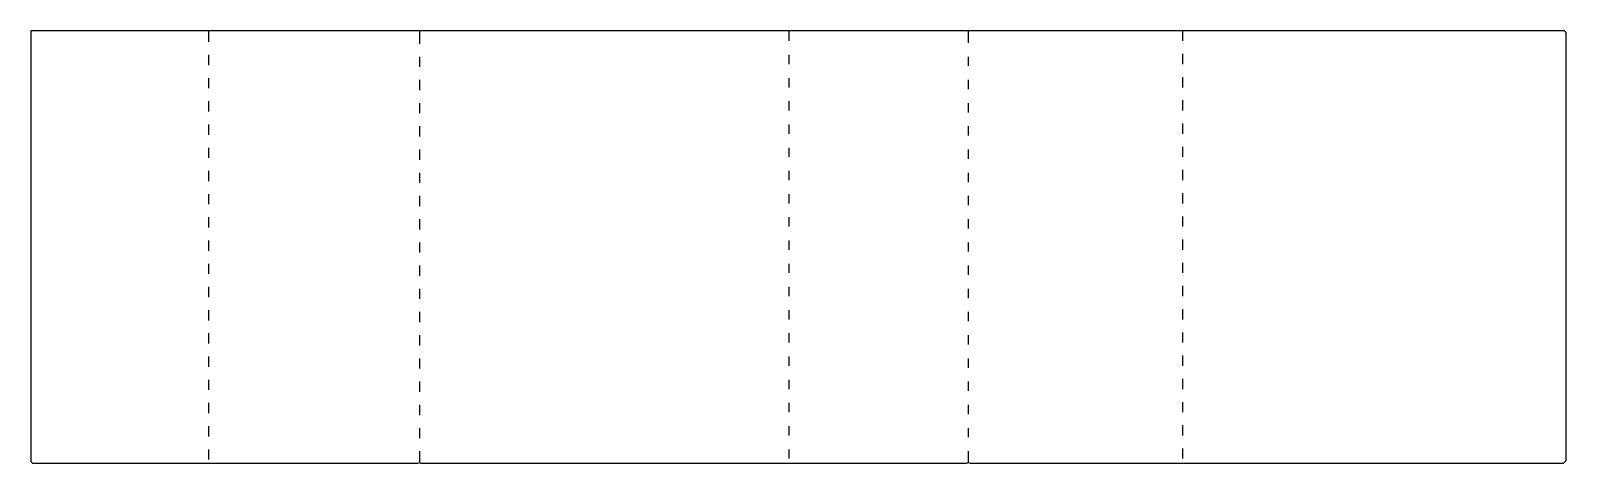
# Model space of a CAD drawing. Extents: x 85 to 1739, y 26 to 492.
import ezdxf

# ---------------------------------------------------------------- set-up
doc = ezdxf.new("R2010")
doc.units = 0
doc.layers.get('0').update_dxf_attribs({"linetype": 'CONTINUOUS'})

msp = doc.modelspace()

# ---------------------------------------------------------------- linework, layer by layer
at = {"color": 250, "linetype": 'CONTINUOUS'}
for points in [[(1095, 27), (1097, 26), (1736, 26), (1739, 29), (1739, 490), (1737, 492), (85, 492), (85, 28), (87, 26), (502, 26), (504, 27), (505, 26), (1093, 26), (1095, 27), (1095, 39)], [(504, 478), (504, 492)], [(902, 481), (902, 492)], [(1095, 479), (1095, 492)], [(1326, 481), (1326, 492)], [(504, 453), (504, 464)], [(902, 456), (902, 466)], [(1095, 454), (1095, 464)], [(1326, 456), (1326, 467)], [(504, 428), (504, 439)], [(902, 431), (902, 441)], [(1095, 429), (1095, 439)], [(1326, 431), (1326, 442)], [(504, 403), (504, 414)], [(902, 406), (902, 416)], [(1095, 404), (1095, 414)], [(1326, 406), (1326, 417)], [(504, 378), (504, 389)], [(902, 381), (902, 391)], [(1095, 379), (1095, 389)], [(1326, 381), (1326, 392)], [(504, 353), (504, 364)], [(902, 356), (902, 366)], [(1095, 354), (1095, 364)], [(1326, 356), (1326, 367)], [(504, 328), (504, 339)], [(902, 331), (902, 341)], [(1095, 329), (1095, 339)], [(1326, 331), (1326, 342)], [(902, 306), (902, 316)], [(1326, 306), (1326, 317)], [(504, 303), (504, 314)], [(1095, 304), (1095, 314)], [(504, 278), (504, 289)], [(902, 281), (902, 291)], [(1095, 279), (1095, 289)], [(1326, 281), (1326, 292)], [(902, 256), (902, 266)], [(1326, 256), (1326, 267)], [(504, 253), (504, 264)], [(1095, 254), (1095, 264)], [(504, 228), (504, 239)], [(902, 231), (902, 241)], [(1095, 229), (1095, 239)], [(1326, 231), (1326, 242)], [(902, 206), (902, 216)], [(1326, 206), (1326, 217)], [(504, 203), (504, 214)], [(1095, 204), (1095, 214)], [(504, 178), (504, 189)], [(902, 181), (902, 191)], [(1095, 179), (1095, 189)], [(1326, 181), (1326, 192)], [(902, 156), (902, 166)], [(1326, 156), (1326, 167)], [(504, 153), (504, 164)], [(1095, 154), (1095, 164)], [(504, 128), (504, 139)], [(902, 131), (902, 141)], [(1095, 129), (1095, 139)], [(1326, 131), (1326, 142)], [(902, 106), (902, 116)], [(1326, 106), (1326, 117)], [(504, 103), (504, 114)], [(1095, 104), (1095, 114)], [(504, 78), (504, 89)], [(902, 81), (902, 91)], [(1095, 79), (1095, 89)], [(1326, 81), (1326, 92)], [(1326, 56), (1326, 67)], [(504, 53), (504, 64)], [(902, 56), (902, 66)], [(1095, 54), (1095, 64)], [(504, 27), (504, 39)], [(902, 31), (902, 41)], [(1326, 31), (1326, 42)]]:
    msp.add_lwpolyline(points, dxfattribs=at)
at = {"color": 251, "linetype": 'CONTINUOUS'}
for points in [[(277, 480), (277, 492)], [(277, 455), (277, 466)], [(277, 430), (277, 441)], [(277, 405), (277, 416)], [(277, 380), (277, 391)], [(277, 355), (277, 366)], [(277, 330), (277, 341)], [(277, 305), (277, 316)], [(277, 280), (277, 291)], [(277, 255), (277, 266)], [(277, 230), (277, 241)], [(277, 205), (277, 216)], [(277, 180), (277, 191)], [(277, 155), (277, 166)], [(277, 130), (277, 141)], [(277, 105), (277, 116)], [(277, 80), (277, 91)], [(277, 55), (277, 66)], [(277, 30), (277, 41)]]:
    msp.add_lwpolyline(points, dxfattribs=at)

doc.saveas('drawing.dxf')
